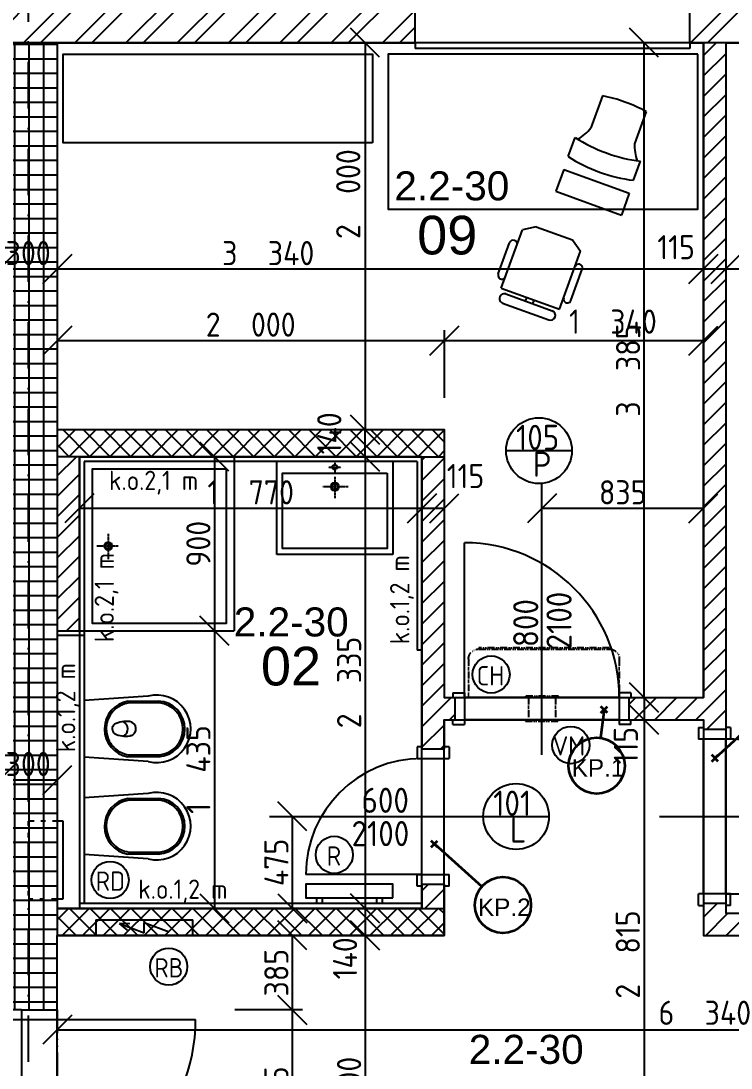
# Model space of a CAD drawing. Extents: x 4511820 to 5180432, y -1526536 to -944957.
# Drawn here: x 4993983 to 4997653, y -1250485 to -1245072 of the extents above; entities that cross this region are included whole.
import ezdxf

# ---------------------------------------------------------------- set-up
doc = ezdxf.new("R2010")
doc.units = 0
doc.header["$MEASUREMENT"] = 0
for name, pattern in [('ACAD_ISO03W100', [30, 12, -18]), ('ACAD_ISO12W100', [22, 12, -3, 0.5, -3, 0.5, -3]), ('BODKOCIARKOVANA_3', [5.6, 3, -1.3, 0, -1.3]), ('DASHED', [0.75, 0.5, -0.25])]:
    doc.linetypes.add(name, pattern=pattern)
doc.layers.get('0').update_dxf_attribs({"linetype": 'CONTINUOUS'})
doc.layers.get('Defpoints').update_dxf_attribs({"color": 61, "linetype": 'CONTINUOUS'})
for name, color, linetype in [('DVERE', 45, 'CONTINUOUS'), ('KÓTY', 4, 'CONTINUOUS'), ('MÚRY', 1, 'CONTINUOUS'), ('osi', 253, 'CONTINUOUS'), ('Plochy', 41, 'CONTINUOUS'), ('POPIS', 7, 'CONTINUOUS'), ('TENKÁ', 7, 'CONTINUOUS'), ('tzb', 153, 'CONTINUOUS'), ('Z-Kúrenie', 101, 'CONTINUOUS'), ('ZARIADENIE', 47, 'CONTINUOUS'), ('ZARIADOVACIE', 144, 'CONTINUOUS'), ('ZZ-chladenie', 133, 'CONTINUOUS'), ('ZZ-elektro', 221, 'CONTINUOUS'), ('zz-vetr', 52, 'CONTINUOUS'), ('ŠRAFY', 82, 'CONTINUOUS')]:
    doc.layers.add(name, color=color, linetype=linetype)
doc.layers.add('preklady', color=74, linetype='CONTINUOUS', lineweight=35)
doc.styles.add('ARIAL', font='arial.ttf')
doc.styles.add('STYLE1', font='isocp.shx')
doc.dimstyles.new('STANDARD-50', dxfattribs={"dimtxt": 125, "dimasz": 150, "dimexe": 10, "dimexo": 200, "dimgap": 20, "dimtad": 1, "dimdsep": 46, "dimlunit": 6, "dimtxsty": 'STYLE1', "dimblk1": 'OBLIQUE', "dimblk2": 'OBLIQUE', "dimsah": 1, "dimcen": 2.5, "dimse1": 1, "dimse2": 1, "dimadec": 0, "dimazin": 0, "dimtfac": 1, "dimtmove": 1, "dimatfit": 3, "dimldrblk": 'OBLIQUE', "dimfxl": 1, "dimtolj": 1, "dimtzin": 0, "dimarcsym": 0})
pattern_1 = [(45, (584112, 2493.08), (-132.5825215, 132.5825215), []), (45, (584200.39, 2493.08), (-132.5825215, 132.5825215), [])]
pattern_2 = [(45, (515270.5, 214751.965), (-53.0330086, 53.0330086), [])]
pattern_3 = [(45, (-3027222.4, 367531.64), (-53.0330086, 53.0330086), []), (135, (-3027222.4, 367531.64), (-53.0330086, -53.0330086), [])]

# ---------------------------------------------------------------- blocks, each defined once
blk = doc.blocks.new('_OBLIQUE')
at = {"color": 0, "linetype": 'ByBlock'}
blk.add_line((-0.5, -0.5), (0.5, 0.5), dxfattribs=at)
blk = doc.blocks.new('*D30861')
at = {"layer": 'Defpoints', "color": 0}
for p in [(4993871, -1248995.5), (4994171, -1248995.5), (4994171, -1248995.5)]:
    blk.add_point(p, dxfattribs=at)
at = {"layer": 'KÓTY', "color": 0, "lineweight": -2}
blk.add_line((4993871, -1248995.5), (4994171, -1248995.5), dxfattribs=at)
at = {"layer": 'KÓTY', "color": 0, "linetype": 'ByBlock', "lineweight": -2, "xscale": 150, "yscale": 150, "zscale": 150, "rotation": 180}
blk.add_blockref('_OBLIQUE', (4993871, -1248995.5), dxfattribs=at)
at = {"layer": 'KÓTY', "color": 0, "linetype": 'ByBlock', "lineweight": -2, "xscale": 150, "yscale": 150, "zscale": 150}
blk.add_blockref('_OBLIQUE', (4994171, -1248995.5), dxfattribs=at)
at = {"layer": 'KÓTY', "color": 0, "insert": (4994021, -1248913), "char_height": 125, "attachment_point": 5, "style": 'STYLE1'}
blk.add_mtext('\\A1;300', dxfattribs=at)
blk = doc.blocks.new('*D30950')
at = {"layer": 'Defpoints', "color": 0}
for p in [(4994027, -1250184.2), (4994027, -1251219.2), (4995386, -1251219.2)]:
    blk.add_point(p, dxfattribs=at)
at = {"layer": 'KÓTY', "color": 0, "lineweight": -2}
blk.add_line((4995386, -1250184.2), (4995386, -1251219.2), dxfattribs=at)
at = {"layer": 'KÓTY', "color": 0, "linetype": 'ByBlock', "lineweight": -2, "xscale": 150, "yscale": 150, "zscale": 150}
for p, rotation in [((4995386, -1250184.2), 90), ((4995386, -1251219.2), 270)]:
    blk.add_blockref('_OBLIQUE', p, dxfattribs=dict(at, rotation=rotation))
at = {"layer": 'KÓTY', "color": 0, "insert": (4995303.5, -1250701.7), "char_height": 125, "attachment_point": 5, "rotation": 90, "style": 'STYLE1'}
blk.add_mtext('\\A1;1ﾠ035', dxfattribs=at)
blk = doc.blocks.new('*D30951')
at = {"layer": 'Defpoints', "color": 0}
for p in [(4996171, -1249799.2), (4995762, -1251499.2), (4996171, -1251499.2)]:
    blk.add_point(p, dxfattribs=at)
at = {"layer": 'KÓTY', "color": 0, "lineweight": -2}
blk.add_line((4995762, -1249799.2), (4995762, -1251499.2), dxfattribs=at)
at = {"layer": 'KÓTY', "color": 0, "linetype": 'ByBlock', "lineweight": -2, "xscale": 150, "yscale": 150, "zscale": 150}
for p, rotation in [((4995762, -1249799.2), 90), ((4995762, -1251499.2), 270)]:
    blk.add_blockref('_OBLIQUE', p, dxfattribs=dict(at, rotation=rotation))
at = {"layer": 'KÓTY', "color": 0, "insert": (4995679.5, -1250649.2), "char_height": 125, "attachment_point": 5, "rotation": 90, "style": 'STYLE1'}
blk.add_mtext('\\A1;1ﾠ700', dxfattribs=at)
blk = doc.blocks.new('*D30952')
at = {"layer": 'Defpoints', "color": 0}
for p in [(4994171, -1249799.2), (4994171, -1250184.2), (4995386, -1250184.2)]:
    blk.add_point(p, dxfattribs=at)
at = {"layer": 'KÓTY', "color": 0, "lineweight": -2}
blk.add_line((4995386, -1249799.2), (4995386, -1250184.2), dxfattribs=at)
at = {"layer": 'KÓTY', "color": 0, "linetype": 'ByBlock', "lineweight": -2, "xscale": 150, "yscale": 150, "zscale": 150}
for p, rotation in [((4995386, -1249799.2), 90), ((4995386, -1250184.2), 270)]:
    blk.add_blockref('_OBLIQUE', p, dxfattribs=dict(at, rotation=rotation))
at = {"layer": 'KÓTY', "color": 0, "insert": (4995303.5, -1249991.7), "char_height": 125, "attachment_point": 5, "rotation": 90, "style": 'STYLE1'}
blk.add_mtext('\\A1;385', dxfattribs=at)
blk = doc.blocks.new('*D30954')
at = {"layer": 'Defpoints', "color": 0}
for p in [(4996056, -1247324.2), (4995762, -1249659.2), (4996056, -1249659.2)]:
    blk.add_point(p, dxfattribs=at)
at = {"layer": 'KÓTY', "color": 0, "lineweight": -2}
blk.add_line((4995762, -1247324.2), (4995762, -1249659.2), dxfattribs=at)
at = {"layer": 'KÓTY', "color": 0, "linetype": 'ByBlock', "lineweight": -2, "xscale": 150, "yscale": 150, "zscale": 150}
for p, rotation in [((4995762, -1247324.2), 90), ((4995762, -1249659.2), 270)]:
    blk.add_blockref('_OBLIQUE', p, dxfattribs=dict(at, rotation=rotation))
at = {"layer": 'KÓTY', "color": 0, "insert": (4995679.5, -1248491.7), "char_height": 125, "attachment_point": 5, "rotation": 90, "style": 'STYLE1'}
blk.add_mtext('\\A1;2ﾠ335', dxfattribs=at)
blk = doc.blocks.new('*D30955')
at = {"layer": 'Defpoints', "color": 0}
for p in [(4996056, -1249659.2), (4995762, -1249799.2), (4996056, -1249799.2)]:
    blk.add_point(p, dxfattribs=at)
at = {"layer": 'KÓTY', "color": 0, "lineweight": -2}
blk.add_line((4995762, -1249659.2), (4995762, -1249799.2), dxfattribs=at)
at = {"layer": 'KÓTY', "color": 0, "linetype": 'ByBlock', "lineweight": -2, "xscale": 150, "yscale": 150, "zscale": 150}
for p, rotation in [((4995762, -1249659.2), 90), ((4995762, -1249799.2), 270)]:
    blk.add_blockref('_OBLIQUE', p, dxfattribs=dict(at, rotation=rotation))
at = {"layer": 'KÓTY', "color": 0, "insert": (4995658.5, -1249917.5), "char_height": 125, "attachment_point": 5, "rotation": 90, "style": 'STYLE1'}
blk.add_mtext('\\A1;140', dxfattribs=at)
blk = doc.blocks.new('*D30956')
at = {"layer": 'Defpoints', "color": 0}
for p in [(4995762, -1247184.2), (4996171, -1247184.2), (4996171, -1247324.2)]:
    blk.add_point(p, dxfattribs=at)
at = {"layer": 'KÓTY', "color": 0, "lineweight": -2}
blk.add_line((4995762, -1247324.2), (4995762, -1247184.2), dxfattribs=at)
at = {"layer": 'KÓTY', "color": 0, "linetype": 'ByBlock', "lineweight": -2, "xscale": 150, "yscale": 150, "zscale": 150}
for p, rotation in [((4995762, -1247184.2), 90), ((4995762, -1247324.2), 270)]:
    blk.add_blockref('_OBLIQUE', p, dxfattribs=dict(at, rotation=rotation))
at = {"layer": 'KÓTY', "color": 0, "insert": (4995577, -1247203.5), "char_height": 125, "attachment_point": 5, "rotation": 90, "style": 'STYLE1'}
blk.add_mtext('\\A1;140', dxfattribs=at)
blk = doc.blocks.new('*D30957')
at = {"layer": 'Defpoints', "color": 0}
for p in [(4994171, -1245184.2), (4994171, -1247184.2), (4995762, -1247184.2)]:
    blk.add_point(p, dxfattribs=at)
at = {"layer": 'KÓTY', "color": 0, "lineweight": -2}
blk.add_line((4995762, -1245184.2), (4995762, -1247184.2), dxfattribs=at)
at = {"layer": 'KÓTY', "color": 0, "linetype": 'ByBlock', "lineweight": -2, "xscale": 150, "yscale": 150, "zscale": 150}
for p, rotation in [((4995762, -1245184.2), 90), ((4995762, -1247184.2), 270)]:
    blk.add_blockref('_OBLIQUE', p, dxfattribs=dict(at, rotation=rotation))
at = {"layer": 'KÓTY', "color": 0, "insert": (4995675, -1245967), "char_height": 125, "attachment_point": 5, "rotation": 90, "style": 'STYLE1'}
blk.add_mtext('\\A1;2ﾠ000', dxfattribs=at)
blk = doc.blocks.new('*D30958')
at = {"layer": 'Defpoints', "color": 0}
for p in [(4995267.8, -1249184.2), (4995267.8, -1249659.2), (4995386, -1249659.2)]:
    blk.add_point(p, dxfattribs=at)
at = {"layer": 'KÓTY', "color": 0, "lineweight": -2}
blk.add_line((4995386, -1249184.2), (4995386, -1249659.2), dxfattribs=at)
at = {"layer": 'KÓTY', "color": 0, "linetype": 'ByBlock', "lineweight": -2, "xscale": 150, "yscale": 150, "zscale": 150}
for p, rotation in [((4995386, -1249184.2), 90), ((4995386, -1249659.2), 270)]:
    blk.add_blockref('_OBLIQUE', p, dxfattribs=dict(at, rotation=rotation))
at = {"layer": 'KÓTY', "color": 0, "insert": (4995303.5, -1249421.7), "char_height": 125, "attachment_point": 5, "rotation": 90, "style": 'STYLE1'}
blk.add_mtext('\\A1;475', dxfattribs=at)
blk = doc.blocks.new('*D30959')
at = {"layer": 'Defpoints', "color": 0}
for p in [(4994171, -1248224.2), (4994171, -1249659.2), (4994983, -1249659.2)]:
    blk.add_point(p, dxfattribs=at)
at = {"layer": 'KÓTY', "color": 0, "lineweight": -2}
blk.add_line((4994983, -1248224.2), (4994983, -1249659.2), dxfattribs=at)
at = {"layer": 'KÓTY', "color": 0, "linetype": 'ByBlock', "lineweight": -2, "xscale": 150, "yscale": 150, "zscale": 150}
for p, rotation in [((4994983, -1248224.2), 90), ((4994983, -1249659.2), 270)]:
    blk.add_blockref('_OBLIQUE', p, dxfattribs=dict(at, rotation=rotation))
at = {"layer": 'KÓTY', "color": 0, "insert": (4994900.5, -1248941.7), "char_height": 125, "attachment_point": 5, "rotation": 90, "style": 'STYLE1'}
blk.add_mtext('\\A1;1ﾠ435', dxfattribs=at)
blk = doc.blocks.new('*D30960')
at = {"layer": 'Defpoints', "color": 0}
for p in [(4994286, -1247324.2), (4994286, -1248224.2), (4994983, -1248224.2)]:
    blk.add_point(p, dxfattribs=at)
at = {"layer": 'KÓTY', "color": 0, "lineweight": -2}
blk.add_line((4994983, -1247324.2), (4994983, -1248224.2), dxfattribs=at)
at = {"layer": 'KÓTY', "color": 0, "linetype": 'ByBlock', "lineweight": -2, "xscale": 150, "yscale": 150, "zscale": 150}
for p, rotation in [((4994983, -1247324.2), 90), ((4994983, -1248224.2), 270)]:
    blk.add_blockref('_OBLIQUE', p, dxfattribs=dict(at, rotation=rotation))
at = {"layer": 'KÓTY', "color": 0, "insert": (4994900.5, -1247774.2), "char_height": 125, "attachment_point": 5, "rotation": 90, "style": 'STYLE1'}
blk.add_mtext('\\A1;900', dxfattribs=at)
blk = doc.blocks.new('*D30961')
at = {"layer": 'Defpoints', "color": 0}
for p in [(4994286, -1247324.2), (4996056, -1247324.2), (4996056, -1247591)]:
    blk.add_point(p, dxfattribs=at)
at = {"layer": 'KÓTY', "color": 0, "lineweight": -2}
blk.add_line((4994286, -1247591), (4996056, -1247591), dxfattribs=at)
at = {"layer": 'KÓTY', "color": 0, "linetype": 'ByBlock', "lineweight": -2, "xscale": 150, "yscale": 150, "zscale": 150, "rotation": 180}
blk.add_blockref('_OBLIQUE', (4994286, -1247591), dxfattribs=at)
at = {"layer": 'KÓTY', "color": 0, "linetype": 'ByBlock', "lineweight": -2, "xscale": 150, "yscale": 150, "zscale": 150}
blk.add_blockref('_OBLIQUE', (4996056, -1247591), dxfattribs=at)
at = {"layer": 'KÓTY', "color": 0, "insert": (4995171, -1247508.5), "char_height": 125, "attachment_point": 5, "style": 'STYLE1'}
blk.add_mtext('\\A1;1ﾠ770', dxfattribs=at)
blk = doc.blocks.new('*D30962')
at = {"layer": 'Defpoints', "color": 0}
for p in [(4996056, -1247324.2), (4996171, -1247324.2), (4996171, -1247591)]:
    blk.add_point(p, dxfattribs=at)
at = {"layer": 'KÓTY', "color": 0, "lineweight": -2}
blk.add_line((4996056, -1247591), (4996171, -1247591), dxfattribs=at)
at = {"layer": 'KÓTY', "color": 0, "linetype": 'ByBlock', "lineweight": -2, "xscale": 150, "yscale": 150, "zscale": 150, "rotation": 180}
blk.add_blockref('_OBLIQUE', (4996056, -1247591), dxfattribs=at)
at = {"layer": 'KÓTY', "color": 0, "linetype": 'ByBlock', "lineweight": -2, "xscale": 150, "yscale": 150, "zscale": 150}
blk.add_blockref('_OBLIQUE', (4996171, -1247591), dxfattribs=at)
at = {"layer": 'KÓTY', "color": 0, "insert": (4996281, -1247424.5), "char_height": 125, "attachment_point": 5, "style": 'STYLE1'}
blk.add_mtext('\\A1;115', dxfattribs=at)
blk = doc.blocks.new('*D30963')
at = {"layer": 'Defpoints', "color": 0}
for p in [(4996171, -1246457.2), (4997511, -1246457.2), (4997511, -1246724)]:
    blk.add_point(p, dxfattribs=at)
at = {"layer": 'KÓTY', "color": 0, "lineweight": -2}
blk.add_line((4996171, -1246724), (4997511, -1246724), dxfattribs=at)
at = {"layer": 'KÓTY', "color": 0, "linetype": 'ByBlock', "lineweight": -2, "xscale": 150, "yscale": 150, "zscale": 150, "rotation": 180}
blk.add_blockref('_OBLIQUE', (4996171, -1246724), dxfattribs=at)
at = {"layer": 'KÓTY', "color": 0, "linetype": 'ByBlock', "lineweight": -2, "xscale": 150, "yscale": 150, "zscale": 150}
blk.add_blockref('_OBLIQUE', (4997511, -1246724), dxfattribs=at)
at = {"layer": 'KÓTY', "color": 0, "insert": (4997043, -1246626), "char_height": 125, "attachment_point": 5, "style": 'STYLE1'}
blk.add_mtext('\\A1;1ﾠ340', dxfattribs=at)
blk = doc.blocks.new('*D30968')
at = {"layer": 'Defpoints', "color": 0}
for p in [(4993871, -1246354), (4994171, -1246354), (4994171, -1246354)]:
    blk.add_point(p, dxfattribs=at)
at = {"layer": 'KÓTY', "color": 0, "lineweight": -2}
blk.add_line((4993871, -1246354), (4994171, -1246354), dxfattribs=at)
at = {"layer": 'KÓTY', "color": 0, "linetype": 'ByBlock', "lineweight": -2, "xscale": 150, "yscale": 150, "zscale": 150, "rotation": 180}
blk.add_blockref('_OBLIQUE', (4993871, -1246354), dxfattribs=at)
at = {"layer": 'KÓTY', "color": 0, "linetype": 'ByBlock', "lineweight": -2, "xscale": 150, "yscale": 150, "zscale": 150}
blk.add_blockref('_OBLIQUE', (4994171, -1246354), dxfattribs=at)
at = {"layer": 'KÓTY', "color": 0, "insert": (4994021, -1246271.5), "char_height": 125, "attachment_point": 5, "style": 'STYLE1'}
blk.add_mtext('\\A1;300', dxfattribs=at)
blk = doc.blocks.new('*D30969')
at = {"layer": 'Defpoints', "color": 0}
for p in [(4994171, -1246354), (4997511, -1246354), (4997511, -1246354)]:
    blk.add_point(p, dxfattribs=at)
at = {"layer": 'KÓTY', "color": 0, "lineweight": -2}
blk.add_line((4994171, -1246354), (4997511, -1246354), dxfattribs=at)
at = {"layer": 'KÓTY', "color": 0, "linetype": 'ByBlock', "lineweight": -2, "xscale": 150, "yscale": 150, "zscale": 150, "rotation": 180}
blk.add_blockref('_OBLIQUE', (4994171, -1246354), dxfattribs=at)
at = {"layer": 'KÓTY', "color": 0, "linetype": 'ByBlock', "lineweight": -2, "xscale": 150, "yscale": 150, "zscale": 150}
blk.add_blockref('_OBLIQUE', (4997511, -1246354), dxfattribs=at)
at = {"layer": 'KÓTY', "color": 0, "insert": (4995261.5, -1246272), "char_height": 125, "attachment_point": 5, "style": 'STYLE1'}
blk.add_mtext('\\A1;3ﾠ340', dxfattribs=at)
blk = doc.blocks.new('*D30970')
at = {"layer": 'Defpoints', "color": 0}
for p in [(4997511, -1246354), (4997626, -1246354), (4997626, -1246354)]:
    blk.add_point(p, dxfattribs=at)
at = {"layer": 'KÓTY', "color": 0, "lineweight": -2}
blk.add_line((4997511, -1246354), (4997626, -1246354), dxfattribs=at)
at = {"layer": 'KÓTY', "color": 0, "linetype": 'ByBlock', "lineweight": -2, "xscale": 150, "yscale": 150, "zscale": 150, "rotation": 180}
blk.add_blockref('_OBLIQUE', (4997511, -1246354), dxfattribs=at)
at = {"layer": 'KÓTY', "color": 0, "linetype": 'ByBlock', "lineweight": -2, "xscale": 150, "yscale": 150, "zscale": 150}
blk.add_blockref('_OBLIQUE', (4997626, -1246354), dxfattribs=at)
at = {"layer": 'KÓTY', "color": 0, "insert": (4997369.5, -1246241.5), "char_height": 125, "attachment_point": 5, "style": 'STYLE1'}
blk.add_mtext('\\A1;115', dxfattribs=at)
blk = doc.blocks.new('*D30971')
at = {"layer": 'Defpoints', "color": 0}
for p in [(4997626, -1246354), (5000511, -1246354), (5000511, -1246354)]:
    blk.add_point(p, dxfattribs=at)
at = {"layer": 'KÓTY', "color": 0, "lineweight": -2}
blk.add_line((4997626, -1246354), (5000511, -1246354), dxfattribs=at)
at = {"layer": 'KÓTY', "color": 0, "linetype": 'ByBlock', "lineweight": -2, "xscale": 150, "yscale": 150, "zscale": 150, "rotation": 180}
blk.add_blockref('_OBLIQUE', (4997626, -1246354), dxfattribs=at)
at = {"layer": 'KÓTY', "color": 0, "linetype": 'ByBlock', "lineweight": -2, "xscale": 150, "yscale": 150, "zscale": 150}
blk.add_blockref('_OBLIQUE', (5000511, -1246354), dxfattribs=at)
at = {"layer": 'KÓTY', "color": 0, "insert": (4999068.5, -1246271.5), "char_height": 125, "attachment_point": 5, "style": 'STYLE1'}
blk.add_mtext('\\A1;2ﾠ885', dxfattribs=at)
blk = doc.blocks.new('*D30992')
at = {"layer": 'Defpoints', "color": 0}
for p in [(4996171, -1246724), (4994171, -1247184.2), (4996171, -1247184.2)]:
    blk.add_point(p, dxfattribs=at)
at = {"layer": 'KÓTY', "color": 0, "lineweight": -2}
blk.add_line((4994171, -1246724), (4996171, -1246724), dxfattribs=at)
at = {"layer": 'KÓTY', "color": 0, "linetype": 'ByBlock', "lineweight": -2, "xscale": 150, "yscale": 150, "zscale": 150, "rotation": 180}
blk.add_blockref('_OBLIQUE', (4994171, -1246724), dxfattribs=at)
at = {"layer": 'KÓTY', "color": 0, "linetype": 'ByBlock', "lineweight": -2, "xscale": 150, "yscale": 150, "zscale": 150}
blk.add_blockref('_OBLIQUE', (4996171, -1246724), dxfattribs=at)
at = {"layer": 'KÓTY', "color": 0, "insert": (4995171, -1246641.5), "char_height": 125, "attachment_point": 5, "style": 'STYLE1'}
blk.add_mtext('\\A1;2ﾠ000', dxfattribs=at)
blk = doc.blocks.new('*D30993')
at = {"layer": 'Defpoints', "color": 0}
for p in [(4996676, -1247463.1), (4997511, -1247463.1), (4997511, -1247591)]:
    blk.add_point(p, dxfattribs=at)
at = {"layer": 'KÓTY', "color": 0, "lineweight": -2}
blk.add_line((4996676, -1247591), (4997511, -1247591), dxfattribs=at)
at = {"layer": 'KÓTY', "color": 0, "linetype": 'ByBlock', "lineweight": -2, "xscale": 150, "yscale": 150, "zscale": 150, "rotation": 180}
blk.add_blockref('_OBLIQUE', (4996676, -1247591), dxfattribs=at)
at = {"layer": 'KÓTY', "color": 0, "linetype": 'ByBlock', "lineweight": -2, "xscale": 150, "yscale": 150, "zscale": 150}
blk.add_blockref('_OBLIQUE', (4997511, -1247591), dxfattribs=at)
at = {"layer": 'KÓTY', "color": 0, "insert": (4997093.5, -1247508.5), "char_height": 125, "attachment_point": 5, "style": 'STYLE1'}
blk.add_mtext('\\A1;835', dxfattribs=at)
blk = doc.blocks.new('*D30994')
at = {"layer": 'Defpoints', "color": 0}
for p in [(4997511, -1248569.2), (4997204, -1248684.2), (4997511, -1248684.2)]:
    blk.add_point(p, dxfattribs=at)
at = {"layer": 'KÓTY', "color": 0, "lineweight": -2}
blk.add_line((4997204, -1248569.2), (4997204, -1248684.2), dxfattribs=at)
at = {"layer": 'KÓTY', "color": 0, "linetype": 'ByBlock', "lineweight": -2, "xscale": 150, "yscale": 150, "zscale": 150}
for p, rotation in [((4997204, -1248569.2), 90), ((4997204, -1248684.2), 270)]:
    blk.add_blockref('_OBLIQUE', p, dxfattribs=dict(at, rotation=rotation))
at = {"layer": 'KÓTY', "color": 0, "insert": (4997110, -1248818), "char_height": 125, "attachment_point": 5, "rotation": 90, "style": 'STYLE1'}
blk.add_mtext('\\A1;115', dxfattribs=at)
blk = doc.blocks.new('*D30995')
at = {"layer": 'Defpoints', "color": 0}
for p in [(4997511, -1248684.2), (4997204, -1251499.2), (4997511, -1251499.2)]:
    blk.add_point(p, dxfattribs=at)
at = {"layer": 'KÓTY', "color": 0, "lineweight": -2}
blk.add_line((4997204, -1248684.2), (4997204, -1251499.2), dxfattribs=at)
at = {"layer": 'KÓTY', "color": 0, "linetype": 'ByBlock', "lineweight": -2, "xscale": 150, "yscale": 150, "zscale": 150}
for p, rotation in [((4997204, -1248684.2), 90), ((4997204, -1251499.2), 270)]:
    blk.add_blockref('_OBLIQUE', p, dxfattribs=dict(at, rotation=rotation))
at = {"layer": 'KÓTY', "color": 0, "insert": (4997120, -1249898), "char_height": 125, "attachment_point": 5, "rotation": 90, "style": 'STYLE1'}
blk.add_mtext('\\A1;2ﾠ815', dxfattribs=at)
blk = doc.blocks.new('*D30996')
at = {"layer": 'Defpoints', "color": 0}
for p in [(4997204, -1245184.2), (4997511, -1245184.2), (4997511, -1248569.2)]:
    blk.add_point(p, dxfattribs=at)
at = {"layer": 'KÓTY', "color": 0, "lineweight": -2}
blk.add_line((4997204, -1248569.2), (4997204, -1245184.2), dxfattribs=at)
at = {"layer": 'KÓTY', "color": 0, "linetype": 'ByBlock', "lineweight": -2, "xscale": 150, "yscale": 150, "zscale": 150}
for p, rotation in [((4997204, -1245184.2), 90), ((4997204, -1248569.2), 270)]:
    blk.add_blockref('_OBLIQUE', p, dxfattribs=dict(at, rotation=rotation))
at = {"layer": 'KÓTY', "color": 0, "insert": (4997121.5, -1246876.7), "char_height": 125, "attachment_point": 5, "rotation": 90, "style": 'STYLE1'}
blk.add_mtext('\\A1;3ﾠ385', dxfattribs=at)
blk = doc.blocks.new('*D31052')
at = {"layer": 'Defpoints', "color": 0}
for p in [(4994171, -1249799.2), (5000511, -1249799.2), (5000511, -1250286.5)]:
    blk.add_point(p, dxfattribs=at)
at = {"layer": 'KÓTY', "color": 0, "lineweight": -2}
blk.add_line((4994171, -1250286.5), (5000511, -1250286.5), dxfattribs=at)
at = {"layer": 'KÓTY', "color": 0, "linetype": 'ByBlock', "lineweight": -2, "xscale": 150, "yscale": 150, "zscale": 150, "rotation": 180}
blk.add_blockref('_OBLIQUE', (4994171, -1250286.5), dxfattribs=at)
at = {"layer": 'KÓTY', "color": 0, "linetype": 'ByBlock', "lineweight": -2, "xscale": 150, "yscale": 150, "zscale": 150}
blk.add_blockref('_OBLIQUE', (5000511, -1250286.5), dxfattribs=at)
at = {"layer": 'KÓTY', "color": 0, "insert": (4997518, -1250199), "char_height": 125, "attachment_point": 5, "style": 'STYLE1'}
blk.add_mtext('\\A1;6ﾠ340', dxfattribs=at)
blk = doc.blocks.new('chlj3')
at = {"layer": 'ZZ-chladenie', "linetype": 'ACAD_ISO12W100', "ltscale": 3}
for p, q in [((5005195.8, -1151691.8), (5005395.8, -1151691.8)), ((5005195.8, -1152470.8), (5005395.8, -1152470.8))]:
    blk.add_line(p, q, dxfattribs=at)
blk.add_lwpolyline([(5005145.8, -1152419.2), (5005138.4, -1152419.2), (5005138.4, -1151744.5), (5005145.8, -1151744.5)], close=True, dxfattribs=at)
for centre, start, end in [((5005195.8, -1151741.8), 90, 180), ((5005195.8, -1152420.8), 180, 270)]:
    blk.add_arc(centre, 50, start, end, dxfattribs=at)

msp = doc.modelspace()

# ---------------------------------------------------------------- hatches: boundary and pattern name
at = {"layer": 'ŠRAFY'}
h = msp.add_hatch(dxfattribs=at)
h.set_pattern_fill('ANSI32', color=256, scale=500)
h.set_pattern_definition(pattern_1)
h.paths.add_polyline_path([(4994251, -1244549.226), (4993871, -1244549.226), (4993871, -1245184.226), (4994171, -1245184.226), (4996021, -1245184.226), (4996021, -1244804.226), (4994251, -1244804.226)])
h = msp.add_hatch(dxfattribs=at)
h.set_pattern_fill('ANSI32', color=256, scale=500)
h.set_pattern_definition(pattern_1)
h.paths.add_polyline_path([(4997441, -1244874.226), (4997441, -1245184.226), (4997511, -1245184.226), (4997626, -1245184.226), (4998691, -1245184.226), (4998691, -1244874.226), (4998691, -1244804.226), (4997441, -1244804.226)])
at = {"layer": 'ŠRAFY', "ltscale": 0.25}
h = msp.add_hatch(dxfattribs=at)
h.set_pattern_fill('ANSI37', color=256, scale=600, angle=45)
h.set_pattern_definition([(90, (-3307273.674, 579782.7), (-75, 1e-14), []), (180, (-3307273.674, 579782.7), (-1e-14, -75), [])])
h.paths.add_polyline_path([(4993986, -1250184.226), (4994171, -1250184.226), (4994171, -1249799.226), (4994171, -1249684.226), (4994171, -1248224.226), (4994171, -1247324.226), (4994171, -1247184.226), (4994171, -1245184.226), (4993871, -1245184.226), (4993871, -1247534.226), (4993871, -1247614.226), (4993871, -1250034.226), (4993871, -1250114.226), (4993871, -1250184.226)])
h = msp.add_hatch(dxfattribs=at)
h.set_pattern_fill('ANSI31', color=256, scale=600, style=0)
h.set_pattern_definition(pattern_2)
h.paths.add_polyline_path([(4997511, -1248569.226), (4997126, -1248569.226), (4997126, -1248684.226), (4997511, -1248684.226), (4997511, -1248734.226), (4997626, -1248734.226), (4997626, -1245184.226), (4997511, -1245184.226)])
h = msp.add_hatch(dxfattribs=at)
h.set_pattern_fill('ANSI37', color=256, scale=600, style=0)
h.set_pattern_definition(pattern_3)
h.paths.add_polyline_path([(4996171, -1247184.226), (4994171, -1247184.226), (4994171, -1247324.226), (4994286, -1247324.226), (4996056, -1247324.226), (4996171, -1247324.226)])
h = msp.add_hatch(dxfattribs=at)
h.set_pattern_fill('ANSI31', color=256, scale=600, style=0)
h.set_pattern_definition(pattern_2)
h.paths.add_polyline_path([(4994286, -1247324.226), (4994171, -1247324.226), (4994171, -1248224.226), (4994286, -1248224.226)])
h = msp.add_hatch(dxfattribs=at)
h.set_pattern_fill('ANSI31', color=256, scale=600, style=0)
h.set_pattern_definition(pattern_2)
h.paths.add_polyline_path([(4996171, -1247324.226), (4996056, -1247324.226), (4996056, -1248834.226), (4996171, -1248834.226), (4996171, -1248684.226), (4996226, -1248684.226), (4996226, -1248569.226), (4996171, -1248569.226)])
h = msp.add_hatch(dxfattribs=at)
h.set_pattern_fill('ANSI31', color=256, scale=600, style=0)
h.set_pattern_definition(pattern_2)
h.paths.add_polyline_path([(4996171, -1249659.226), (4996171, -1249544.226), (4996171, -1249534.226), (4996056, -1249534.226), (4996056, -1249544.226), (4996056, -1249584.226), (4996056, -1249659.226)])
h = msp.add_hatch(dxfattribs=at)
h.set_pattern_fill('ANSI31', color=256, scale=600, style=0)
h.set_pattern_definition(pattern_2)
h.paths.add_polyline_path([(5000511, -1249684.226), (4997626, -1249684.226), (4997626, -1249634.226), (4997511, -1249634.226), (4997511, -1249799.226), (5000511, -1249799.226)])
h = msp.add_hatch(dxfattribs=at)
h.set_pattern_fill('ANSI37', color=256, scale=600, style=0)
h.set_pattern_definition(pattern_3)
h.paths.add_polyline_path([(4994311, -1249659.226), (4994286, -1249659.226), (4994171, -1249659.226), (4994171, -1249799.226), (4996171, -1249799.226), (4996171, -1249659.226), (4996056, -1249659.226)])

# ---------------------------------------------------------------- linework, layer by layer
at = {"layer": 'DVERE', "ltscale": 0.25}
for p, q in [((4996491, -1247293.07), (4996831, -1247293.07)), ((4996676, -1248865.726), (4996676, -1247463.07)), ((4996276, -1248569.226), (4996276, -1247769.226)), ((4996216, -1248544.226), (4996276, -1248544.226)), ((4996216, -1248544.226), (4996216, -1248569.226)), ((4996276, -1248544.226), (4996276, -1248709.226)), ((4997076, -1248569.226), (4996276, -1248569.226)), ((4997136, -1248544.226), (4997076, -1248544.226)), ((4997076, -1248544.226), (4997076, -1248709.226)), ((4997136, -1248544.226), (4997136, -1248569.226)), ((4996216, -1248709.226), (4996216, -1248684.226)), ((4996216, -1248709.226), (4996276, -1248709.226)), ((4997076, -1248684.226), (4996276, -1248684.226)), ((4997136, -1248709.226), (4997076, -1248709.226)), ((4997136, -1248709.226), (4997136, -1248684.226)), ((4997486, -1248724.226), (4997486, -1248784.226)), ((4997486, -1248724.226), (4997511, -1248724.226)), ((4997651, -1248724.226), (4997626, -1248724.226)), ((4997651, -1248724.226), (4997651, -1248784.226)), ((4997651, -1248784.226), (4997486, -1248784.226)), ((4997511, -1249584.226), (4997511, -1248784.226)), ((4997626, -1249584.226), (4997626, -1248784.226)), ((4996031, -1248824.226), (4996031, -1248884.226)), ((4996056, -1248824.226), (4996031, -1248824.226)), ((4996196, -1248824.226), (4996171, -1248824.226)), ((4996196, -1248824.226), (4996196, -1248884.226)), ((4996031, -1248884.226), (4996196, -1248884.226)), ((4996056, -1249484.226), (4996056, -1248884.226)), ((4996171, -1249484.226), (4996171, -1248884.226)), ((4995267.844, -1249184.226), (4996372.5, -1249184.226)), ((4996372.5, -1249184.226), (4996712.5, -1249184.226)), ((4997283.172, -1249184.226), (4998685.828, -1249184.226)), ((4996056, -1249484.226), (4995456, -1249484.226)), ((4996031, -1249544.226), (4996031, -1249484.226)), ((4996031, -1249484.226), (4996196, -1249484.226)), ((4996196, -1249544.226), (4996196, -1249484.226)), ((4996056, -1249544.226), (4996031, -1249544.226)), ((4996196, -1249544.226), (4996171, -1249544.226)), ((4997486, -1249644.226), (4997486, -1249584.226)), ((4997651, -1249584.226), (4997486, -1249584.226)), ((4997626, -1249584.226), (4998426, -1249584.226)), ((4997651, -1249644.226), (4997651, -1249584.226)), ((4997486, -1249644.226), (4997511, -1249644.226)), ((4997651, -1249644.226), (4997626, -1249644.226))]:
    msp.add_line(p, q, dxfattribs=at)
at = {"layer": 'DVERE'}
for q in [(4993986, -1251134.226), (4994886, -1250234.226)]:
    msp.add_line((4993986, -1250234.226), q, dxfattribs=at)
at = {"layer": 'DVERE', "ltscale": 0.25}
for centre in [(4996661, -1247293.07), (4996542.5, -1249184.226)]:
    msp.add_circle(centre, 170, dxfattribs=at)
for centre, radius, start, end in [((4996276, -1248569.226), 800, 0, 90), ((4997626, -1249584.226), 800, 0, 90), ((4996056, -1249484.226), 600, 90, 180)]:
    msp.add_arc(centre, radius, start, end, dxfattribs=at)
at = {"layer": 'DVERE'}
msp.add_arc((4993986, -1250234.226), 900, 270, 0, dxfattribs=at)
at = {"layer": 'KÓTY', "ltscale": 0.25}
msp.add_line((4996171, -1246670.632), (4996171, -1247020.632), dxfattribs=at)
msp.add_line((4996171, -1246670.632), (4996171, -1247020.632), dxfattribs=at)
at = {"layer": 'KÓTY', "ltscale": 25}
msp.add_line((4995439.403, -1250184.226), (4995089.403, -1250184.226), dxfattribs=at)
at = {"layer": 'MÚRY'}
for p, q in [((4996021, -1245184.226), (4996021, -1244644.226)), ((4997441, -1245184.226), (4997441, -1244644.226)), ((4994171, -1245184.226), (4996021, -1245184.226)), ((4994171, -1245184.226), (4994171, -1247184.226)), ((4997441, -1245184.226), (4997511, -1245184.226)), ((4997511, -1245184.226), (4997511, -1248569.226)), ((4997626, -1245184.226), (4998691, -1245184.226)), ((4997626, -1245184.226), (4997626, -1248734.226)), ((4996171, -1247184.226), (4996171, -1248569.226)), ((4994286, -1248224.226), (4994286, -1247324.226)), ((4996056, -1247324.226), (4996056, -1248834.226)), ((4996171, -1248569.226), (4996226, -1248569.226)), ((4997126, -1248569.226), (4997511, -1248569.226)), ((4996171, -1248684.226), (4996171, -1248834.226)), ((4996171, -1248684.226), (4996226, -1248684.226)), ((4997126, -1248684.226), (4997511, -1248684.226)), ((4997511, -1248684.226), (4997511, -1248734.226)), ((4996056, -1249534.226), (4996056, -1249659.226)), ((4996171, -1249534.226), (4996171, -1249799.226)), ((4997511, -1249634.226), (4997511, -1249799.226)), ((4997626, -1249634.226), (4997626, -1249684.226)), ((4994171, -1249659.226), (4996056, -1249659.226)), ((4996056, -1249659.226), (4994171, -1249659.226)), ((4997626, -1249684.226), (5000511, -1249684.226)), ((4994171, -1249799.226), (4996171, -1249799.226)), ((4996171, -1249799.226), (4994171, -1249799.226)), ((4994171, -1250184.226), (4994171, -1249799.226)), ((4997511, -1249799.226), (5000511, -1249799.226)), ((4993986, -1250184.226), (4994171, -1250184.226)), ((4993986, -1250184.226), (4993986, -1250234.226)), ((4993871, -1250234.226), (4993986, -1250234.226))]:
    msp.add_line(p, q, dxfattribs=at)
at = {"layer": 'MÚRY', "ltscale": 0.25}
for p, q in [((4994171, -1247184.226), (4996171, -1247184.226)), ((4994286, -1247324.226), (4996056, -1247324.226)), ((4994171, -1248224.226), (4994171, -1249659.226)), ((4994171, -1248224.226), (4994286, -1248224.226)), ((4996226, -1248569.226), (4996226, -1248684.226)), ((4997126, -1248569.226), (4997126, -1248684.226)), ((4997626, -1248734.226), (4997511, -1248734.226)), ((4996056, -1248834.226), (4996171, -1248834.226)), ((4996056, -1249534.226), (4996171, -1249534.226)), ((4997626, -1249634.226), (4997511, -1249634.226))]:
    msp.add_line(p, q, dxfattribs=at)
at = {"layer": 'osi', "linetype": 'BODKOCIARKOVANA_3', "ltscale": 80}
msp.add_line((4994021, -1223327.035), (4994021, -1260844.226), dxfattribs=at)
at = {"layer": 'Plochy'}
for points in [[(4997511, -1245184.226), (4994171, -1245184.226), (4994171, -1247184.226), (4996171, -1247184.226), (4996171, -1248569.226), (4997511, -1248569.226)], [(5000511, -1245184.226), (4997626, -1245184.226), (4997626, -1249684.226), (5000511, -1249684.226)], [(4996056, -1247324.226), (4994286, -1247324.226), (4994286, -1249659.226), (4996056, -1249659.226)], [(4994171, -1251499.226), (4994171, -1249799.226), (4996171, -1249799.226), (4996171, -1248684.226), (4997511, -1248684.226), (4997511, -1249799.226), (5000511, -1249799.226), (5000511, -1251499.226)]]:
    msp.add_lwpolyline(points, close=True, dxfattribs=at)
at = {"layer": 'preklady'}
for p, q in [((4996980.882, -1248648.151), (4997014.116, -1248614.917)), ((4997014.117, -1248648.152), (4996980.883, -1248614.918)), ((4996997.5, -1248631.535), (4996978.07, -1248777.986)), ((4997570.999, -1248883.034), (4997815.552, -1248659.14)), ((4997554.382, -1248899.651), (4997587.616, -1248866.417)), ((4997587.617, -1248899.652), (4997554.383, -1248866.418)), ((4996103.382, -1249342.651), (4996136.616, -1249309.417)), ((4996136.617, -1249342.652), (4996103.383, -1249309.418)), ((4996120, -1249326.035), (4996366.261, -1249545.55))]:
    msp.add_line(p, q, dxfattribs=at)
at = {"layer": 'preklady', "ltscale": 0.25}
for centre in [(4996959, -1248921.726), (4996474.5, -1249642.035)]:
    msp.add_circle(centre, 145, dxfattribs=at)
at = {"layer": 'TENKÁ'}
for p, q in [((4994171, -1245184.226), (4993871, -1245184.226)), ((4997626, -1245184.226), (4997511, -1245184.226)), ((4994171, -1247184.226), (4994171, -1247324.226)), ((4994171, -1247324.226), (4994171, -1248224.226)), ((4994286, -1247324.226), (4994171, -1247324.226)), ((4996056, -1247324.226), (4996171, -1247324.226)), ((4996031, -1247349.226), (4994311, -1247349.226)), ((4994311, -1248249.226), (4994171, -1248249.226)), ((4996056, -1248324.226), (4996031, -1248324.226)), ((4996056, -1249634.226), (4994286, -1249634.226)), ((4994171, -1249659.226), (4994171, -1249799.226)), ((4996056, -1249659.226), (4994311, -1249659.226)), ((4996056, -1249659.226), (4996171, -1249659.226)), ((4993986, -1250184.226), (4993871, -1250184.226))]:
    msp.add_line(p, q, dxfattribs=at)
at = {"layer": 'TENKÁ', "linetype": 'ACAD_ISO03W100', "ltscale": 8}
msp.add_line((4997441, -1245184.226), (4996021, -1245184.226), dxfattribs=at)
at = {"layer": 'TENKÁ', "ltscale": 0.25}
for p, q in [((4996021, -1245184.226), (4996021, -1245214.226)), ((4997441, -1245214.226), (4996021, -1245214.226)), ((4997441, -1245184.226), (4997441, -1245214.226)), ((4994311, -1247349.226), (4994311, -1249634.226)), ((4996031, -1247349.226), (4996031, -1248324.226)), ((4994286, -1248224.226), (4994286, -1249659.226))]:
    msp.add_line(p, q, dxfattribs=at)
at = {"layer": 'TENKÁ', "linetype": 'ACAD_ISO12W100', "ltscale": 10}
msp.add_line((4994171, -1250184.226), (4994171, -1251219.226), dxfattribs=at)
at = {"layer": 'tzb', "linetype": 'ACAD_ISO03W100', "ltscale": 2}
for p, q in [((4994021, -1249209.226), (4994021, -1249609.226)), ((4994171, -1249209.226), (4994021, -1249209.226)), ((4994021, -1249609.226), (4994171, -1249609.226))]:
    msp.add_line(p, q, dxfattribs=at)
at = {"layer": 'tzb'}
for p, q in [((4994201, -1249209.226), (4994171, -1249209.226)), ((4994201, -1249609.226), (4994201, -1249209.226)), ((4994171, -1249609.226), (4994201, -1249609.226))]:
    msp.add_line(p, q, dxfattribs=at)
msp.add_circle((4994444.389, -1249512.381), 96, dxfattribs=at)
at = {"layer": 'Z-Kúrenie', "linetype": 'Continuous'}
for p, q in [((4995511, -1249604.226), (4995511, -1249634.226)), ((4995541, -1249604.226), (4995541, -1249634.226)), ((4995821, -1249604.226), (4995821, -1249634.226)), ((4995851, -1249604.226), (4995851, -1249634.226))]:
    msp.add_line(p, q, dxfattribs=at)
msp.add_lwpolyline([(4995906, -1249604.226), (4995906, -1249534.226), (4995456, -1249534.226), (4995456, -1249604.226)], close=True, dxfattribs=at)
msp.add_circle((4995602.712, -1249382.386), 96, dxfattribs=at)
at = {"layer": 'ZARIADENIE', "color": 8, "ltscale": 0.25}
for p, q in [((4996989.58, -1245458.425), (4996929.059, -1245624.702)), ((4997215.106, -1245540.51), (4997154.586, -1245706.787)), ((4996811.452, -1245772.397), (4996847.292, -1245673.928)), ((4997149.742, -1245895.524), (4997185.581, -1245797.055)), ((4996789.384, -1245839.075), (4996748.342, -1245951.839)), ((4996789.384, -1245839.075), (4997127.674, -1245962.203)), ((4996748.342, -1245951.839), (4997086.631, -1246074.966)), ((4997127.674, -1245962.203), (4997086.631, -1246074.966))]:
    msp.add_line(p, q, dxfattribs=at)
at = {"layer": 'ZARIADENIE', "color": 33, "ltscale": 0.25}
for p, q in [((4996645.527, -1246135.336), (4996575.465, -1246152.403)), ((4996645.527, -1246135.336), (4996833.466, -1246203.74)), ((4996466.018, -1246453.104), (4996575.465, -1246152.403)), ((4996450.17, -1246379.695), (4996508.755, -1246218.735)), ((4996833.466, -1246203.74), (4996876.166, -1246261.849)), ((4996766.72, -1246562.551), (4996876.166, -1246261.849)), ((4996826.047, -1246516.503), (4996884.632, -1246355.543)), ((4996466.018, -1246453.104), (4996766.72, -1246562.551)), ((4996489.993, -1246483.114), (4996729.064, -1246570.129)), ((4996590.735, -1246519.781), (4996597.575, -1246500.987)), ((4996628.322, -1246533.462), (4996635.163, -1246514.668)), ((4996472.892, -1246530.099), (4996711.963, -1246617.114))]:
    msp.add_line(p, q, dxfattribs=at)
at = {"layer": 'ZARIADENIE', "color": 45, "ltscale": 0.25}
msp.add_lwpolyline([(4995801, -1245701.993), (4994201, -1245701.993), (4994201, -1245244.226), (4995801, -1245244.226)], close=True, dxfattribs=at)
at = {"layer": 'ZARIADENIE'}
msp.add_lwpolyline([(4997481, -1245244.226), (4995881, -1245244.226), (4995881, -1246044.226), (4997481, -1246044.226)], close=True, dxfattribs=at)
at = {"layer": 'ZARIADENIE', "color": 8, "ltscale": 0.25}
for centre, radius, start, end in [((4996824.905, -1246261.72), 820, 61.585032, 78.414968), ((4996719.433, -1245454.252), 270.179, 301.971902, 320.884963), ((4997290.053, -1244983.738), 820, 237.319617, 262.680384), ((4997424.732, -1245710.96), 270.179, 179.115037, 198.028098), ((4997254.213, -1245082.206), 820, 237.319617, 262.680384)]:
    msp.add_arc(centre, radius, start, end, dxfattribs=at)
at = {"layer": 'ZARIADENIE', "color": 33, "ltscale": 0.25}
for centre, radius, start, end in [((4996527.548, -1246225.576), 20, 340, 160), ((4996865.838, -1246348.703), 20, 340, 160), ((4996468.964, -1246386.536), 20, 160, 340), ((4996481.442, -1246506.606), 25, 70, 250), ((4996807.253, -1246509.663), 20, 160, 340), ((4996720.514, -1246593.621), 25, 250, 70)]:
    msp.add_arc(centre, radius, start, end, dxfattribs=at)
at = {"layer": 'ZARIADOVACIE', "linetype": 'Continuous'}
for p, q in [((4995086, -1247324.226), (4995086, -1248224.226)), ((4994286, -1248224.226), (4995086, -1248224.226)), ((4994415.88, -1248729.541), (4994415.316, -1248732.358)), ((4994423.968, -1248731.239), (4994424.79, -1248732.135)), ((4994549.998, -1248767.804), (4994546.288, -1248767.965)), ((4994549.998, -1248767.804), (4994546.288, -1248767.965)), ((4994415.88, -1249232.528), (4994415.316, -1249235.345)), ((4994423.968, -1249234.226), (4994424.79, -1249235.122))]:
    msp.add_line(p, q, dxfattribs=at)
at = {"layer": 'ZARIADOVACIE', "ltscale": 0.25}
for p, q in [((4995306, -1247829.226), (4995306, -1247349.226)), ((4995906, -1247349.226), (4995906, -1247829.226)), ((4995906, -1247829.226), (4995306, -1247829.226))]:
    msp.add_line(p, q, dxfattribs=at)
at = {"layer": 'ZARIADOVACIE', "linetype": 'DASHED'}
for p, q in [((4995573.137, -1247378.574), (4995638.863, -1247378.574)), ((4995606, -1247353.927), (4995606, -1247405.961)), ((4995606, -1247428.333), (4995606, -1247537.878)), ((4995543.012, -1247478.997), (4995674.465, -1247478.997)), ((4994434.881, -1247723.738), (4994434.881, -1247855.191)), ((4994485.545, -1247786.726), (4994376, -1247786.726))]:
    msp.add_line(p, q, dxfattribs=at)
at = {"layer": 'ZARIADOVACIE'}
for p, q in [((4994640.998, -1248562.426), (4994311, -1248585.502)), ((4994538.134, -1248588.695), (4994693.29, -1248587.569)), ((4994699.464, -1248597.592), (4994544.803, -1248597.592)), ((4994640.999, -1248900.053), (4994311, -1248876.977)), ((4994693.29, -1248875.457), (4994535.881, -1248875.457)), ((4994556.642, -1248865.602), (4994699.464, -1248865.602)), ((4994640.998, -1249065.413), (4994311, -1249088.489)), ((4994538.134, -1249091.682), (4994693.29, -1249090.556)), ((4994699.464, -1249100.58), (4994544.803, -1249100.58)), ((4994640.999, -1249403.04), (4994311, -1249379.964)), ((4994693.29, -1249378.444), (4994535.881, -1249378.444)), ((4994556.642, -1249368.59), (4994699.464, -1249368.59))]:
    msp.add_line(p, q, dxfattribs=at)
at = {"layer": 'ZARIADOVACIE', "linetype": 'Continuous'}
msp.add_lwpolyline([(4995046, -1247389.226), (4994351, -1247389.226), (4994351, -1248184.226), (4995046, -1248184.226)], close=True, dxfattribs=at)
at = {"layer": 'ZARIADOVACIE', "ltscale": 0.25}
msp.add_lwpolyline([(4995876, -1247409.226), (4995876, -1247799.226), (4995336, -1247799.226), (4995336, -1247409.226)], close=True, dxfattribs=at)
msp.add_lwpolyline([(4995876, -1247409.226), (4995876, -1247799.226), (4995336, -1247799.226), (4995336, -1247409.226)], close=True, dxfattribs=at)
at = {"layer": 'ZARIADOVACIE', "linetype": 'DASHED'}
msp.add_circle((4995605.686, -1247378.574), 12.931, dxfattribs=at)
at = {"layer": 'ZARIADOVACIE', "linetype": 'Continuous'}
for centre, radius in [((4995605.727, -1247479.265), 20.877), ((4995606, -1247478.997), 14.781), ((4994434.613, -1247786.453), 20.877), ((4994434.881, -1247786.726), 14.781)]:
    msp.add_circle(centre, radius, dxfattribs=at)
for centre, radius, start, end in [((4994686.232, -1248731.239), 174.768, 255.000166, 105.000097), ((4994556.58, -1248728.188), 140.707, 97.532963, 180.550993), ((4994557.265, -1248730.309), 133.3, 95.364578, 180.399907), ((4994686.916, -1248731.513), 144.085, 272.535471, 87.464529), ((4994686.356, -1248731.597), 134.645, 275.586614, 84.413386), ((4994560.144, -1248732.676), 144.828, 179.874094, 260.355814), ((4994556.663, -1248733.719), 131.883, 179.311779, 269.990871), ((4994484.708, -1248731.735), 29.701, 126.344037, 234.266205), ((4994528.917, -1248827.013), 134.275, 83.23165, 117.408649), ((4994494.597, -1248731.808), 41.261, 296.767028, 66.409044), ((4994540.312, -1248731.239), 37.825, 284.836199, 83.274318), ((4994526.908, -1248631.126), 138.205, 244.477977, 278.060779), ((4994686.232, -1249234.227), 174.768, 255.000166, 105.000097), ((4994556.58, -1249231.175), 140.707, 97.532963, 180.550993), ((4994557.265, -1249233.296), 133.3, 95.364578, 180.399907), ((4994686.916, -1249234.5), 144.085, 272.535471, 87.464529), ((4994686.356, -1249234.585), 134.645, 275.586614, 84.413386), ((4994560.144, -1249235.663), 144.828, 179.874094, 260.355814), ((4994556.663, -1249236.707), 131.883, 179.311779, 269.990871)]:
    msp.add_arc(centre, radius, start, end, dxfattribs=at)
at = {"layer": 'ZZ-chladenie'}
msp.add_circle((4996413.498, -1248450.331), 96, dxfattribs=at)
at = {"layer": 'ZZ-elektro'}
for p, q in [((4994371, -1249719.226), (4994371, -1249799.226)), ((4994371, -1249719.226), (4994871, -1249719.226)), ((4994492.507, -1249737.825), (4994621, -1249786.109)), ((4994545.813, -1249739.148), (4994492.507, -1249737.825)), ((4994533.493, -1249771.934), (4994492.507, -1249737.825)), ((4994621, -1249786.109), (4994621, -1249732.396)), ((4994621, -1249732.396), (4994749.493, -1249780.68)), ((4994871, -1249799.226), (4994871, -1249719.226))]:
    msp.add_line(p, q, dxfattribs=at)
msp.add_circle((4994747.387, -1249960.293), 96, dxfattribs=at)
at = {"layer": 'zz-vetr', "linetype": 'ACAD_ISO12W100', "lineweight": -2, "ltscale": 3}
for p, q in [((4996606, -1248569.226), (4996606, -1248684.226)), ((4996746, -1248569.226), (4996746, -1248684.226))]:
    msp.add_line(p, q, dxfattribs=at)
for points in [[(4996761, -1248569.226), (4996761, -1248562.226), (4996591, -1248562.226), (4996591, -1248569.226)], [(4996761, -1248691.226), (4996761, -1248684.226), (4996591, -1248684.226), (4996591, -1248691.226)]]:
    msp.add_lwpolyline(points, close=True, dxfattribs=at)
at = {"layer": 'zz-vetr'}
msp.add_circle((4996825.499, -1248815.297), 96, dxfattribs=at)

# ---------------------------------------------------------------- block references
at = {"layer": 'ZZ-chladenie', "xscale": -1, "rotation": 89.99999999999993}
msp.add_blockref('chlj3', (3844605.218, 3756826.595), dxfattribs=at)

# ---------------------------------------------------------------- texts
at = {"layer": 'DVERE', "style": 'STYLE1'}
for s, p in [('105', (4996541.97, -1247289.57)), ('P', (4996628.97, -1247428.207)), ('101', (4996423.97, -1249180.726)), ('L', (4996510.97, -1249319.363))]:
    msp.add_text(s, height=130, dxfattribs=at).set_placement(p)
at = {"layer": 'POPIS', "lineweight": 40, "ltscale": 0.25, "style": 'ARIAL'}
for s, height, p in [('2.2-30', 150, (4995913.411, -1245999.114)), ('09', 200, (4996031.311, -1246278.805)), ('2.2-30', 150, (4995083.411, -1248253.614)), ('02', 200, (4995223.829, -1248507.114)), ('2.2-30', 150, (4996297.911, -1250463.114))]:
    msp.add_text(s, height=height, dxfattribs=at).set_placement(p)
at = {"layer": 'preklady', "linetype": 'Continuous', "lineweight": 20, "style": 'ARIAL'}
for s, p in [('KP.1', (4996829.736, -1248977.983)), ('KP.2', (4996345.236, -1249698.291))]:
    msp.add_text(s, height=90, dxfattribs=at).set_placement(p)
at = {"layer": 'TENKÁ', "linetype": 'Continuous', "style": 'STYLE1'}
for s, height, p in [('k.o.2,1 m', 100, (4994438.443, -1247496.841)), ('600', 130, (4995743.929, -1249165.643)), ('2100', 130, (4995692.155, -1249337.75)), ('k.o.1,2 m', 100, (4994589.827, -1249610.035))]:
    msp.add_text(s, height=height, dxfattribs=at).set_placement(p)
for s, height, p in [('k.o.2,1 m', 100, (4994464.097, -1248283.341)), ('k.o.1,2 m', 100, (4995991.056, -1248294.495)), ('2100', 130, (4996829.524, -1248320.529)), ('800', 130, (4996657.417, -1248308.508)), ('k.o.1,2 m', 100, (4994264.515, -1248852.426))]:
    msp.add_text(s, height=height, rotation=90, dxfattribs=at).set_placement(p)
at = {"layer": 'tzb', "style": 'STYLE1'}
msp.add_text('RD', height=100, dxfattribs=at).set_placement((4994369.762, -1249568.58))
at = {"layer": 'Z-Kúrenie', "linetype": 'Continuous', "style": 'STYLE1'}
msp.add_text('R', height=100, dxfattribs=at).set_placement((4995564.084, -1249438.585))
at = {"layer": 'ZZ-chladenie', "style": 'STYLE1'}
msp.add_text('CH', height=100, dxfattribs=at).set_placement((4996338.87, -1248506.53))
at = {"layer": 'ZZ-elektro', "style": 'STYLE1'}
msp.add_text('RB', height=100, dxfattribs=at).set_placement((4994672.759, -1250016.493))
at = {"layer": 'zz-vetr', "style": 'STYLE1'}
msp.add_text('VM', height=100, dxfattribs=at).set_placement((4996731.192, -1248869.309))

# ---------------------------------------------------------------- dimensions: what is measured, and where the dimension line sits
at = {"layer": 'KÓTY'}
for base, p1, p2, picture, middle in [((4995762, -1247184.226), (4994171, -1245184.226), (4994171, -1247184.226), '*D30957', (4995757.5, -1245967.035)), ((4997204, -1248684.226), (4997511, -1248569.226), (4997511, -1248684.226), '*D30994', (4997192.5, -1248818.035)), ((4997204, -1251499.226), (4997511, -1248684.226), (4997511, -1251499.226), '*D30995', (4997202.5, -1249898.035)), ((4995762, -1249799.226), (4996056, -1249659.226), (4996056, -1249799.226), '*D30955', (4995741, -1249917.535))]:
    dim = msp.add_linear_dim(base=base, p1=p1, p2=p2, angle=90, dimstyle='STANDARD-50', dxfattribs=at)
    dim.commit()
    dim.dimension.update_dxf_attribs({"geometry": picture, "text_midpoint": middle, "dimtype": 160})
for base, p1, p2, picture, middle in [((4997204, -1245184.226), (4997511, -1248569.226), (4997511, -1245184.226), '*D30996', (4997121.457, -1246876.726)), ((4995762, -1247184.226), (4996171, -1247324.226), (4996171, -1247184.226), '*D30956', (4995577, -1247203.476)), ((4994983, -1248224.226), (4994286, -1247324.226), (4994286, -1248224.226), '*D30960', (4994900.5, -1247774.226)), ((4995762, -1249659.226), (4996056, -1247324.226), (4996056, -1249659.226), '*D30954', (4995679.457, -1248491.726)), ((4994983, -1249659.226), (4994171, -1248224.226), (4994171, -1249659.226), '*D30959', (4994900.457, -1248941.726)), ((4995386, -1249659.226), (4995267.844, -1249184.226), (4995267.844, -1249659.226), '*D30958', (4995303.5, -1249421.726)), ((4995386, -1250184.226), (4994171, -1249799.226), (4994171, -1250184.226), '*D30952', (4995303.5, -1249991.726)), ((4995762, -1251499.226), (4996171, -1249799.226), (4996171, -1251499.226), '*D30951', (4995679.457, -1250649.226)), ((4995386, -1251219.226), (4994027, -1250184.226), (4994027, -1251219.226), '*D30950', (4995303.457, -1250701.726))]:
    dim = msp.add_linear_dim(base=base, p1=p1, p2=p2, angle=90, dimstyle='STANDARD-50', dxfattribs=at)
    dim.commit()
    dim.dimension.update_dxf_attribs({"geometry": picture, "text_midpoint": middle})
for base, p1, p2, picture, middle in [((4994171, -1246354.035), (4993871, -1246354.035), (4994171, -1246354.035), '*D30968', (4994021, -1246271.535)), ((5000511, -1246354.035), (4997626, -1246354.035), (5000511, -1246354.035), '*D30971', (4999068.5, -1246271.492)), ((4996171, -1246724.035), (4994171, -1247184.226), (4996171, -1247184.226), '*D30992', (4995171, -1246641.492)), ((4996056, -1247591.035), (4994286, -1247324.226), (4996056, -1247324.226), '*D30961', (4995171, -1247508.492)), ((4997511, -1247591.035), (4996676, -1247463.07), (4997511, -1247463.07), '*D30993', (4997093.5, -1247508.535)), ((4994171, -1248995.535), (4993871, -1248995.535), (4994171, -1248995.535), '*D30861', (4994021, -1248913.035))]:
    dim = msp.add_linear_dim(base=base, p1=p1, p2=p2, dimstyle='STANDARD-50', dxfattribs=at)
    dim.commit()
    dim.dimension.update_dxf_attribs({"geometry": picture, "text_midpoint": middle})
for base, p1, p2, picture, middle in [((4997511, -1246354.035), (4994171, -1246354.035), (4997511, -1246354.035), '*D30969', (4995261.5, -1246354.535)), ((4997626, -1246354.035), (4997511, -1246354.035), (4997626, -1246354.035), '*D30970', (4997369.5, -1246324.035)), ((4997511, -1246724.035), (4996171, -1246457.226), (4997511, -1246457.226), '*D30963', (4997043, -1246708.535)), ((4996171, -1247591.035), (4996056, -1247324.226), (4996171, -1247324.226), '*D30962', (4996281, -1247507.035)), ((5000511, -1250286.535), (4994171, -1249799.226), (5000511, -1249799.226), '*D31052', (4997518, -1250281.535))]:
    dim = msp.add_linear_dim(base=base, p1=p1, p2=p2, dimstyle='STANDARD-50', dxfattribs=at)
    dim.commit()
    dim.dimension.update_dxf_attribs({"geometry": picture, "text_midpoint": middle, "dimtype": 160})

doc.saveas('drawing.dxf')
